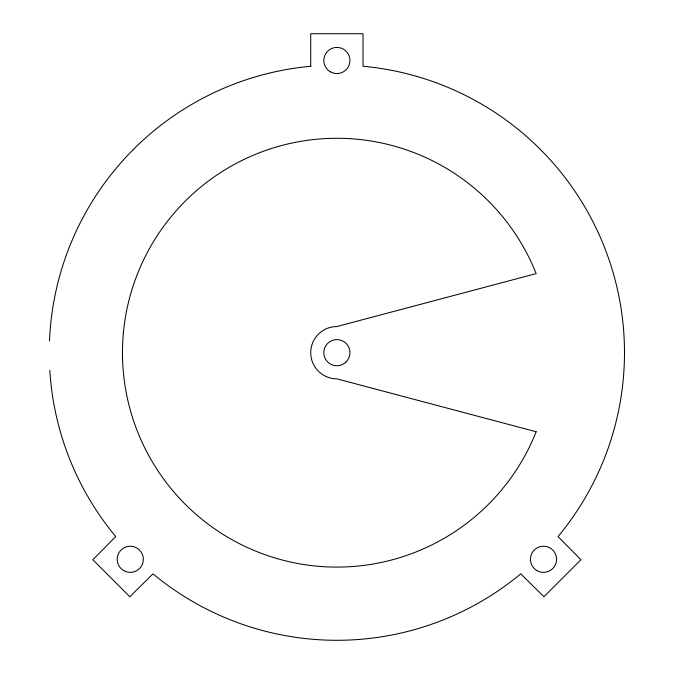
<?xml version="1.0" encoding="UTF-8"?>
<svg xmlns="http://www.w3.org/2000/svg" width="674" height="674" viewBox="0 0 674 674"><rect width="100%" height="100%" fill="white"/><g stroke="black" fill="none" stroke-linecap="round" stroke-linejoin="round"><path stroke-width="1.01" d="M310.731 66.279L307.597 66.574A287.613 287.613 0 0 0 49.505 340.96M310.731 66.574L310.731 33.7L363.025 33.7L363.025 66.279L366.167 66.574A287.613 287.613 0 0 1 605.319 249.431L607.367 254.932A287.613 287.613 0 0 1 607.367 450.443L605.319 455.944A287.613 287.613 0 0 1 558.038 536.563L580.921 559.749L543.943 596.726L520.749 573.844A287.613 287.613 0 0 1 153.006 573.844L129.821 596.726L92.844 559.749L115.717 536.563A287.613 287.613 0 0 1 49.809 370.279M536.159 431.756L535.375 433.727A214.399 214.399 0 0 1 206.648 523.007A214.399 214.399 0 0 1 206.648 182.368A214.399 214.399 0 0 1 535.375 271.647L536.159 273.619L336.882 326.545A26.143 26.143 0 0 0 318.204 370.986L318.583 371.366A26.143 26.143 0 0 0 336.882 378.839L536.159 431.756M346.217 361.837L346.032 362.022A13.076 13.076 0 0 1 327.733 362.022L327.539 361.837A13.076 13.076 0 0 1 327.665 343.411A13.076 13.076 0 0 1 346.091 343.411A13.076 13.076 0 0 1 346.217 361.837M330.344 71.815A13.076 13.076 0 0 0 349.958 60.492A13.076 13.076 0 0 0 330.344 49.168A13.076 13.076 0 0 0 330.344 71.815M536.723 570.482A13.076 13.076 0 0 0 556.556 559.563A13.076 13.076 0 0 0 537.186 547.844A13.076 13.076 0 0 0 536.723 570.482M123.738 570.617A13.076 13.076 0 0 0 143.343 559.294A13.076 13.076 0 0 0 123.738 547.97A13.076 13.076 0 0 0 123.738 570.617"/></g></svg>
